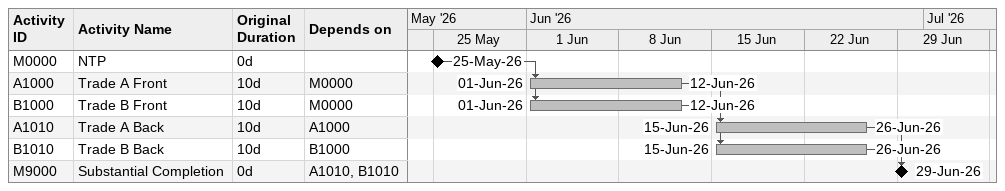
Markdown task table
| ID | Task | Original duration | Start | Finish | Predecessors |
|---|---|---|---|---|---|
| M0000 | NTP | 0d | 2026-05-25 | 2026-05-25 |  |
| A1000 | Trade A Front | 10d | 2026-06-01 | 2026-06-12 | M0000 |
| B1000 | Trade B Front | 10d | 2026-06-01 | 2026-06-12 | M0000 |
| A1010 | Trade A Back | 10d | 2026-06-15 | 2026-06-26 | A1000 |
| B1010 | Trade B Back | 10d | 2026-06-15 | 2026-06-26 | B1000 |
| M9000 | Substantial Completion | 0d | 2026-06-29 | 2026-06-29 | A1010, B1010 |
